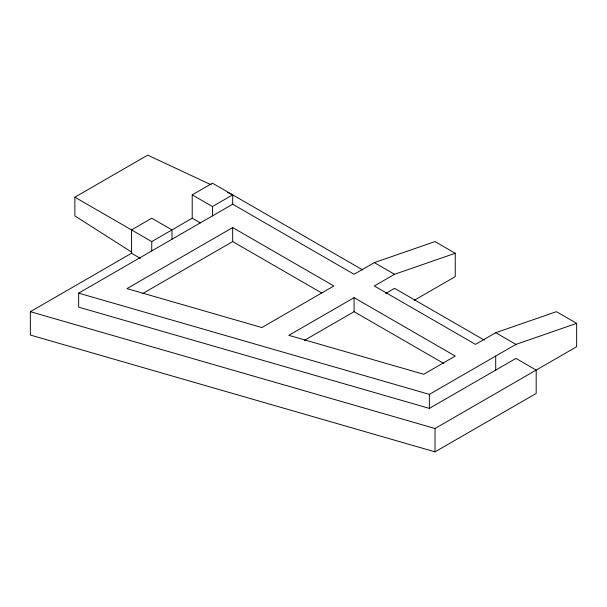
<?xml version="1.0" encoding="UTF-8"?>
<svg xmlns="http://www.w3.org/2000/svg" width="607" height="607" viewBox="0 0 607 607"><rect width="100%" height="100%" fill="white"/><g stroke="black" fill="none" stroke-linecap="round" stroke-linejoin="round"><path stroke-width="0.91" d="M131.931 252.307L74.866 215.887L74.866 197.199L147.706 155.142L211.221 184.832M200.31 222.898L192.214 218.224L192.214 194.862L212.45 183.177L362.857 270.016M414.24 300.313L455.25 276.633L455.25 253.271L435.014 241.586L374.314 262.611L354.086 274.296L232.686 204.202L78.652 293.135L78.652 307.15L429.369 408.39L515.95 358.403L536.186 370.088L536.186 393.45L435.014 451.858L30.35 335.041L30.35 311.679L131.514 253.271L140.422 258.407M74.866 197.199L151.75 241.586L192.214 218.224M192.214 194.862L212.45 206.539L232.686 194.862L232.686 204.202M232.686 227.572L126.962 288.606L261.852 327.545L333.85 285.98L232.686 227.572L232.686 241.586L142.531 293.636M354.086 297.658L288.826 335.337L423.716 374.269L455.25 356.066L354.086 297.658L354.086 311.679L443.831 363.487M455.25 253.271L394.55 274.296L374.314 285.98L475.486 344.381L495.714 332.704L556.414 311.679L576.65 323.356L576.65 346.718L435.014 428.496L30.35 311.679M304.327 340.406L354.086 311.679M385.65 293.454L394.55 288.317L484.295 340.125M78.652 293.135L429.369 394.375L515.95 344.381L576.65 323.356M227.534 192.457L232.686 194.862M374.314 262.611L394.55 274.296M495.714 332.704L515.95 344.381M232.686 241.586L321.611 292.931M495.714 356.066L495.714 370.088M435.014 428.496L435.014 451.858M429.369 394.375L429.369 408.39M212.45 206.539L212.45 215.887M171.986 239.249L171.986 229.909L151.75 218.224L131.514 229.909L131.514 253.271M151.75 241.586L151.75 250.934"/></g></svg>
